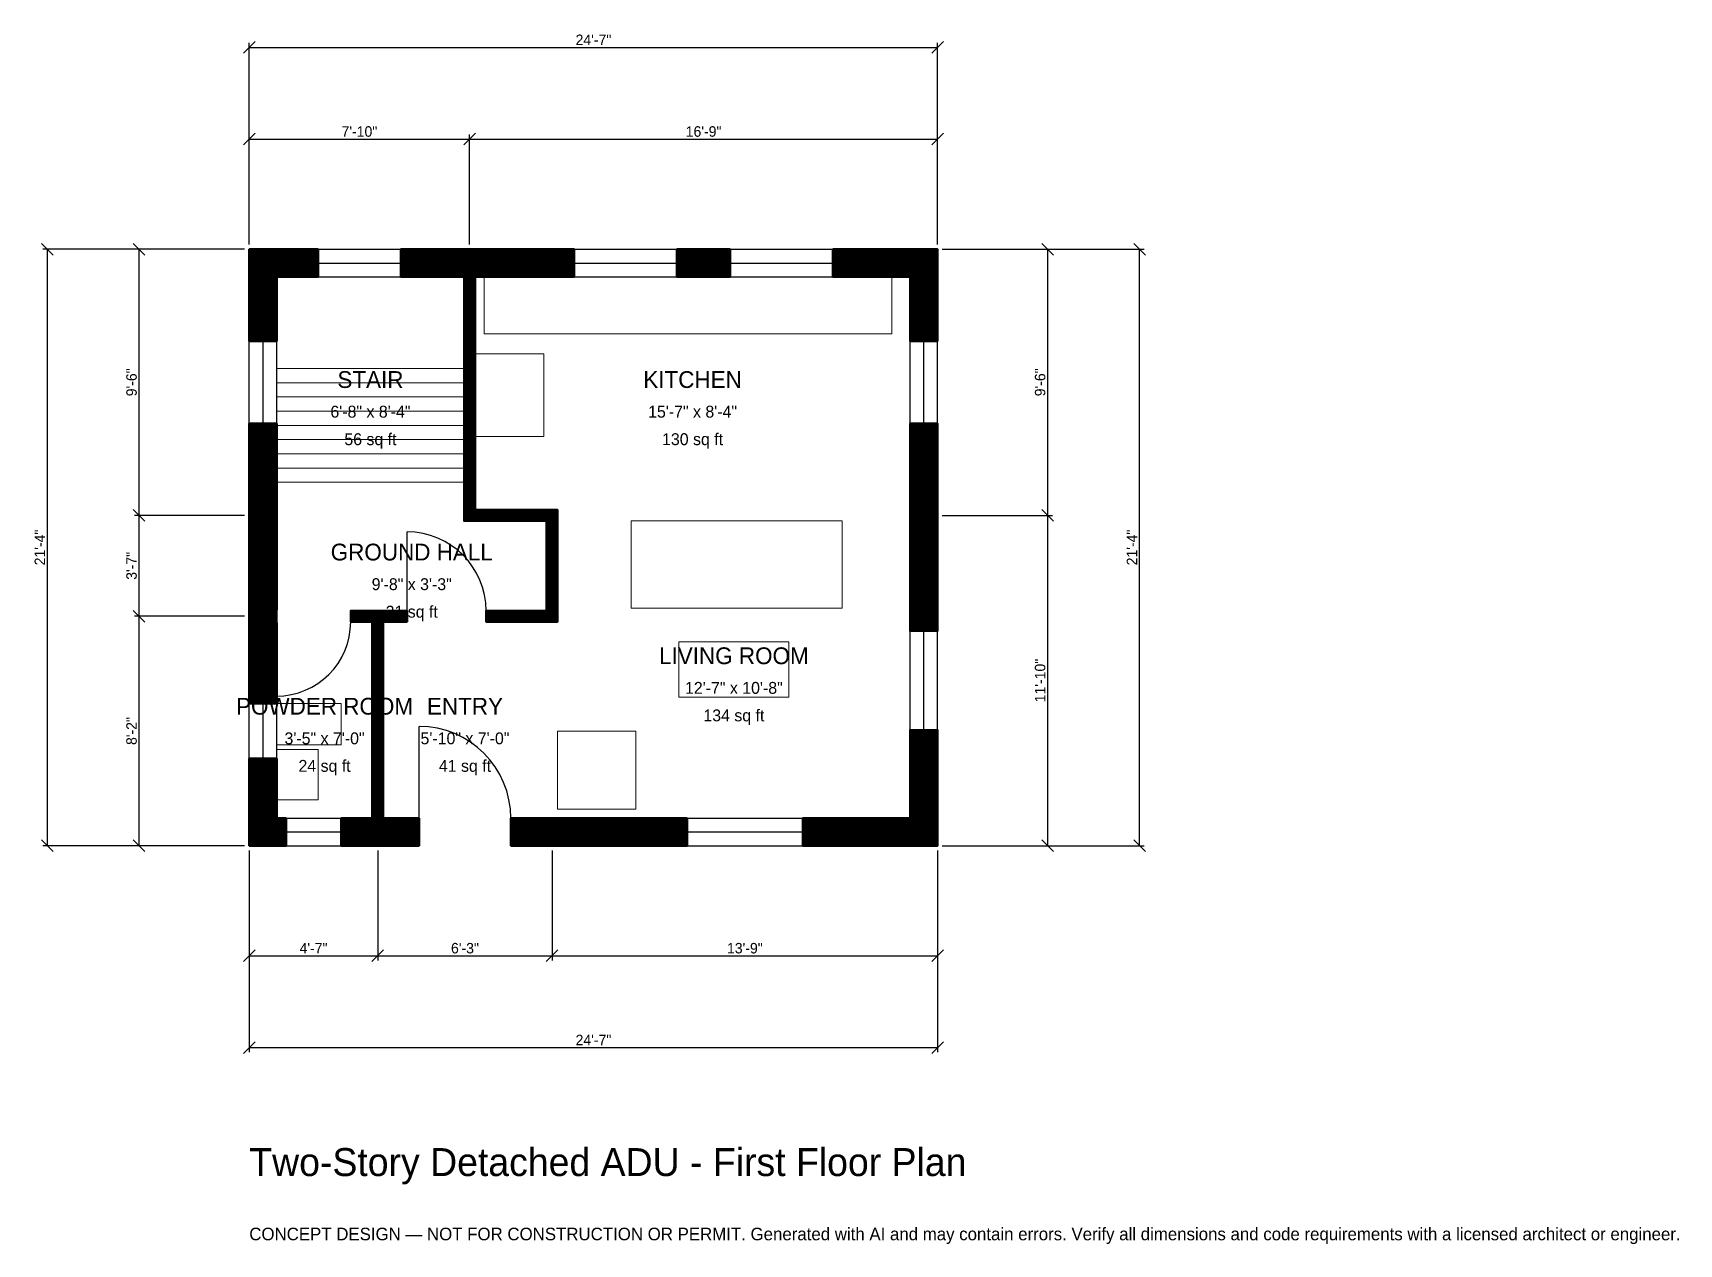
# Model space of a CAD drawing. Header units: inches. Extents: x -93 to 613, y -171 to 349.
import ezdxf
from ezdxf.enums import TextEntityAlignment as Align

# ---------------------------------------------------------------- set-up
doc = ezdxf.new("R2010")
doc.units = ezdxf.units.IN
doc.header["$MEASUREMENT"] = 0
for name, color, linetype, lineweight in [('A-ANNO-DIMS', 1, 'Continuous', 13), ('A-ANNO-TEXT', 7, 'Continuous', 18), ('A-AREA-IDEN', 7, 'Continuous', 18), ('A-DOOR', 2, 'Continuous', 25), ('A-FLOR-FIXT', 9, 'Continuous', 13), ('A-FLOR-STRS', 3, 'Continuous', 18), ('A-FURN', 9, 'Continuous', 13), ('A-GLAZ', 4, 'Continuous', 25), ('A-WALL', 7, 'Continuous', 50), ('A-WALL-PATT', 8, 'Continuous', 13)]:
    doc.layers.add(name, color=color, linetype=linetype, lineweight=lineweight)
doc.dimstyles.new('PLAN', dxfattribs={"dimtxt": 4.5, "dimasz": 3, "dimexe": 2, "dimexo": 2, "dimgap": 1, "dimtad": 1, "dimdec": 0, "dimlunit": 4, "dimtsz": 2.5, "dimcen": 2.5, "dimclrd": 1, "dimclre": 1, "dimazin": 3, "dimtfac": 1, "dimtmove": 0, "dimatfit": 3})

msp = doc.modelspace()

# ---------------------------------------------------------------- hatches: boundary and pattern name
at = {"layer": 'A-WALL-PATT'}
h = msp.add_hatch(dxfattribs=at)
h.set_pattern_fill('ANSI31', color=8, scale=0.8)
h.paths.add_polyline_path([(57.4803, 0), (57.4803, 0), (52.7559, 0), (52.7559, 0), (49.2126, 0), (39.3701, 0), (39.3701, 11.811), (49.2126, 11.811), (52.7559, 11.811), (52.7559, 96.063), (43.5039, 96.063), (43.5039, 100.7874), (52.7559, 100.7874), (57.4803, 100.7874), (67.7165, 100.7874), (67.7165, 96.063), (57.4803, 96.063), (57.4803, 11.811), (61.0236, 11.811), (72.8346, 11.811), (72.8346, 0), (61.0236, 0), (57.4803, 0)])
h.paths.add_polyline_path([(11.811, 0), (11.811, 0), (0, 0), (0, 0), (0, 0), (0, 0), (0, 11.811), (0, 11.811), (0, 37.4016), (11.811, 37.4016), (11.811, 11.811), (15.748, 11.811), (15.748, 0), (11.811, 0)])
h.paths.add_polyline_path([(0, 92.5197), (0, 96.063), (0, 96.063), (0, 100.7874), (0, 100.7874), (0, 104.3307), (0, 135.8268), (0, 147.6378), (0, 181.1024), (11.811, 181.1024), (11.811, 147.6378), (11.811, 135.8268), (11.811, 104.3307), (11.811, 101.1811), (11.6142, 101.1811), (11.6142, 95.6693), (11.811, 95.6693), (11.811, 92.5197), (11.811, 61.0236), (0, 61.0236), (0, 92.5197)])
h.paths.add_polyline_path([(0, 244.0945), (0, 244.0945), (0, 255.9055), (0, 255.9055), (0, 255.9056), (11.811, 255.9056), (11.811, 255.9055), (29.5276, 255.9055), (29.5276, 244.0945), (11.811, 244.0945), (11.811, 216.5354), (0, 216.5354), (0, 244.0945)])
h.paths.add_polyline_path([(88.5827, 255.9055), (92.126, 255.9055), (92.126, 255.9056), (96.8504, 255.9056), (96.8504, 255.9055), (100.3937, 255.9055), (139.3701, 255.9055), (139.3701, 244.0945), (100.3937, 244.0945), (96.8504, 244.0945), (96.8504, 144.0945), (127.5591, 144.0945), (132.2835, 144.0945), (132.2835, 139.3701), (132.2835, 100.7874), (132.2835, 96.063), (127.5591, 96.063), (101.5748, 96.063), (101.5748, 100.7874), (127.5591, 100.7874), (127.5591, 139.3701), (96.8504, 139.3701), (92.126, 139.3701), (92.126, 144.0945), (92.126, 244.0945), (88.5827, 244.0945), (64.9606, 244.0945), (64.9606, 255.9055), (88.5827, 255.9055)])
h.paths.add_polyline_path([(206.2992, 255.9055), (206.2992, 244.0945), (183.4646, 244.0945), (183.4646, 255.9055), (206.2992, 255.9055)])
h.paths.add_polyline_path([(283.4646, 255.9055), (283.4646, 255.9056), (295.2756, 255.9056), (295.2756, 255.9055), (295.2756, 255.9055), (295.2756, 244.0945), (295.2756, 244.0945), (295.2756, 216.5354), (283.4646, 216.5354), (283.4646, 244.0945), (250.3937, 244.0945), (250.3937, 255.9055), (283.4646, 255.9055)])
h.paths.add_polyline_path([(295.2756, 147.6378), (295.2756, 135.8268), (295.2756, 92.126), (283.4646, 92.126), (283.4646, 135.8268), (283.4646, 147.6378), (283.4646, 181.1024), (295.2756, 181.1024), (295.2756, 147.6378)])
h.paths.add_polyline_path([(295.2756, 11.811), (295.2756, 11.811), (295.2756, 0), (295.2756, 0), (295.2756, 0), (295.2756, 0), (283.4646, 0), (283.4646, 0), (237.4016, 0), (237.4016, 11.811), (283.4646, 11.811), (283.4646, 49.6063), (295.2756, 49.6063), (295.2756, 11.811)])
h.paths.add_polyline_path([(135.8268, 0), (124.0157, 0), (112.2047, 0), (112.2047, 11.811), (124.0157, 11.811), (135.8268, 11.811), (187.7953, 11.811), (187.7953, 0), (135.8268, 0)])

# ---------------------------------------------------------------- linework, layer by layer
at = {"layer": 'A-DOOR'}
for p, q in [((67.7165, 100.7874), (67.7165, 134.6457)), ((11.6142, 96.063), (11.6142, 64.1732)), ((72.8346, 11.811), (72.8346, 51.1811))]:
    msp.add_line(p, q, dxfattribs=at)
for centre, radius, start, end in [((67.7165, 100.7874), 33.8583, 0, 90), ((11.6142, 96.063), 31.8898, 270, 360), ((72.8346, 11.811), 39.3701, 0, 90)]:
    msp.add_arc(centre, radius, start, end, dxfattribs=at)
at = {"layer": 'A-FLOR-FIXT'}
for points in [[(100.7874, 219.685), (275.5906, 219.685), (275.5906, 244.0945), (100.7874, 244.0945)], [(11.811, 43.3071), (39.3701, 43.3071), (39.3701, 61.0236), (11.811, 61.0236)], [(11.811, 19.685), (29.5276, 19.685), (29.5276, 41.3386), (11.811, 41.3386)]]:
    msp.add_lwpolyline(points, close=True, dxfattribs=at)
at = {"layer": 'A-FLOR-STRS'}
for p, q in [((11.811, 204.7244), (92.126, 204.7244)), ((11.811, 198.622), (92.126, 198.622)), ((11.811, 192.5197), (92.126, 192.5197)), ((11.811, 186.4173), (92.126, 186.4173)), ((11.811, 180.315), (92.126, 180.315)), ((11.811, 174.2126), (92.126, 174.2126)), ((11.811, 168.1102), (92.126, 168.1102)), ((11.811, 162.0079), (92.126, 162.0079)), ((11.811, 155.9055), (92.126, 155.9055))]:
    msp.add_line(p, q, dxfattribs=at)
at = {"layer": 'A-FURN'}
for points in [[(96.8504, 175.5906), (126.378, 175.5906), (126.378, 211.0236), (96.8504, 211.0236)], [(163.7795, 101.9685), (254.3307, 101.9685), (254.3307, 139.3701), (163.7795, 139.3701)], [(184.252, 63.7795), (231.4961, 63.7795), (231.4961, 87.4016), (184.252, 87.4016)], [(132.2835, 15.748), (165.748, 15.748), (165.748, 49.2126), (132.2835, 49.2126)]]:
    msp.add_lwpolyline(points, close=True, dxfattribs=at)
at = {"layer": 'A-GLAZ'}
for p, q in [((29.5276, 255.9055), (64.9606, 255.9055)), ((139.3701, 255.9055), (183.4646, 255.9055)), ((206.2992, 255.9055), (250.3937, 255.9055)), ((29.5276, 250), (64.9606, 250)), ((139.3701, 250), (183.4646, 250)), ((206.2992, 250), (250.3937, 250)), ((29.5276, 244.0945), (64.9606, 244.0945)), ((139.3701, 244.0945), (183.4646, 244.0945)), ((206.2992, 244.0945), (250.3937, 244.0945)), ((0, 181.1024), (0, 216.5354)), ((5.9055, 181.1024), (5.9055, 216.5354)), ((11.811, 181.1024), (11.811, 216.5354)), ((283.4646, 181.1024), (283.4646, 216.5354)), ((289.3701, 181.1024), (289.3701, 216.5354)), ((295.2756, 181.1024), (295.2756, 216.5354)), ((283.4646, 49.6063), (283.4646, 92.126)), ((289.3701, 49.6063), (289.3701, 92.126)), ((295.2756, 49.6063), (295.2756, 92.126)), ((0, 37.4016), (0, 61.0236)), ((5.9055, 37.4016), (5.9055, 61.0236)), ((11.811, 37.4016), (11.811, 61.0236)), ((15.748, 11.811), (39.3701, 11.811)), ((187.7953, 11.811), (237.4016, 11.811)), ((15.748, 5.9055), (39.3701, 5.9055)), ((15.748, 0), (39.3701, 0)), ((187.7953, 5.9055), (237.4016, 5.9055)), ((187.7953, 0), (237.4016, 0))]:
    msp.add_line(p, q, dxfattribs=at)
at = {"layer": 'A-WALL'}
for points in [[(0, 244.0945), (0, 244.0945), (0, 255.9055), (0, 255.9055), (0, 255.9056), (11.811, 255.9056), (11.811, 255.9055), (29.5276, 255.9055), (29.5276, 244.0945), (11.811, 244.0945), (11.811, 216.5354), (0, 216.5354), (0, 244.0945)], [(88.5827, 255.9055), (92.126, 255.9055), (92.126, 255.9056), (96.8504, 255.9056), (96.8504, 255.9055), (100.3937, 255.9055), (139.3701, 255.9055), (139.3701, 244.0945), (100.3937, 244.0945), (96.8504, 244.0945), (96.8504, 144.0945), (127.5591, 144.0945), (132.2835, 144.0945), (132.2835, 139.3701), (132.2835, 100.7874), (132.2835, 96.063), (127.5591, 96.063), (101.5748, 96.063), (101.5748, 100.7874), (127.5591, 100.7874), (127.5591, 139.3701), (96.8504, 139.3701), (92.126, 139.3701), (92.126, 144.0945), (92.126, 244.0945), (88.5827, 244.0945), (64.9606, 244.0945), (64.9606, 255.9055), (88.5827, 255.9055)], [(206.2992, 255.9055), (206.2992, 244.0945), (183.4646, 244.0945), (183.4646, 255.9055), (206.2992, 255.9055)], [(283.4646, 255.9055), (283.4646, 255.9056), (295.2756, 255.9056), (295.2756, 255.9055), (295.2756, 255.9055), (295.2756, 244.0945), (295.2756, 244.0945), (295.2756, 216.5354), (283.4646, 216.5354), (283.4646, 244.0945), (250.3937, 244.0945), (250.3937, 255.9055), (283.4646, 255.9055)], [(0, 92.5197), (0, 96.063), (0, 96.063), (0, 100.7874), (0, 100.7874), (0, 104.3307), (0, 135.8268), (0, 147.6378), (0, 181.1024), (11.811, 181.1024), (11.811, 147.6378), (11.811, 135.8268), (11.811, 104.3307), (11.811, 101.1811), (11.6142, 101.1811), (11.6142, 95.6693), (11.811, 95.6693), (11.811, 92.5197), (11.811, 61.0236), (0, 61.0236), (0, 92.5197)], [(295.2756, 147.6378), (295.2756, 135.8268), (295.2756, 92.126), (283.4646, 92.126), (283.4646, 135.8268), (283.4646, 147.6378), (283.4646, 181.1024), (295.2756, 181.1024), (295.2756, 147.6378)], [(57.4803, 0), (57.4803, 0), (52.7559, 0), (52.7559, 0), (49.2126, 0), (39.3701, 0), (39.3701, 11.811), (49.2126, 11.811), (52.7559, 11.811), (52.7559, 96.063), (43.5039, 96.063), (43.5039, 100.7874), (52.7559, 100.7874), (57.4803, 100.7874), (67.7165, 100.7874), (67.7165, 96.063), (57.4803, 96.063), (57.4803, 11.811), (61.0236, 11.811), (72.8346, 11.811), (72.8346, 0), (61.0236, 0), (57.4803, 0)], [(295.2756, 11.811), (295.2756, 11.811), (295.2756, 0), (295.2756, 0), (295.2756, 0), (295.2756, 0), (283.4646, 0), (283.4646, 0), (237.4016, 0), (237.4016, 11.811), (283.4646, 11.811), (283.4646, 49.6063), (295.2756, 49.6063), (295.2756, 11.811)], [(11.811, 0), (11.811, 0), (0, 0), (0, 0), (0, 0), (0, 0), (0, 11.811), (0, 11.811), (0, 37.4016), (11.811, 37.4016), (11.811, 11.811), (15.748, 11.811), (15.748, 0), (11.811, 0)], [(135.8268, 0), (124.0157, 0), (112.2047, 0), (112.2047, 11.811), (124.0157, 11.811), (135.8268, 11.811), (187.7953, 11.811), (187.7953, 0), (135.8268, 0)]]:
    msp.add_lwpolyline(points, close=True, dxfattribs=at)

# ---------------------------------------------------------------- texts
at = {"layer": 'A-ANNO-TEXT'}
for s, height, p in [('Two-Story Detached ADU - First Floor Plan', 12, (0, -141.7323)), ('CONCEPT DESIGN — NOT FOR CONSTRUCTION OR PERMIT. Generated with AI and may contain errors. Verify all dimensions and code requirements with a licensed architect or engineer.', 5.4, (0, -169.2913))]:
    msp.add_text(s, height=height, dxfattribs=at).set_placement(p)
at = {"layer": 'A-AREA-IDEN'}
for s, height, p in [('STAIR', 7.2, (51.9685, 200)), ('KITCHEN', 7.2, (190.1575, 200)), ('6\'-8" x 8\'-4"', 5.1, (51.9685, 186.2205)), ('15\'-7" x 8\'-4"', 5.1, (190.1575, 186.2205)), ('56 sq ft', 5.1, (51.9685, 174.4094)), ('130 sq ft', 5.1, (190.1575, 174.4094)), ('GROUND HALL', 7.2, (69.685, 125.9843)), ('9\'-8" x 3\'-3"', 5.1, (69.685, 112.2047)), ('31 sq ft', 5.1, (69.685, 100.3937)), ('LIVING ROOM', 7.2, (207.874, 81.4961)), ('12\'-7" x 10\'-8"', 5.1, (207.874, 67.7165)), ('POWDER ROOM', 7.2, (32.2835, 59.8425)), ('ENTRY', 7.2, (92.5197, 59.8425)), ('134 sq ft', 5.1, (207.874, 55.9055)), ('3\'-5" x 7\'-0"', 5.1, (32.2835, 46.063)), ('5\'-10" x 7\'-0"', 5.1, (92.5197, 46.063)), ('24 sq ft', 5.1, (32.2835, 34.252)), ('41 sq ft', 5.1, (92.5197, 34.252))]:
    msp.add_text(s, height=height, dxfattribs=at).set_placement(p, align=Align.MIDDLE_CENTER)

# ---------------------------------------------------------------- dimensions: what is measured, and where the dimension line sits
at = {"layer": 'A-ANNO-DIMS'}
for base, p1, p2, text in [((0, 342.5197), (0, 255.9055), (295.2756, 255.9055), '24\'-7"'), ((0, 303.1496), (0, 255.9055), (94.4882, 255.9055), '7\'-10"'), ((94.4882, 303.1496), (94.4882, 255.9055), (295.2756, 255.9055), '16\'-9"'), ((0, -47.2441), (0, 0), (55.1181, 0), '4\'-7"'), ((0, -86.6142), (0, 0), (295.2756, 0), '24\'-7"'), ((55.1181, -47.2441), (55.1181, 0), (129.9213, 0), '6\'-3"'), ((129.9213, -47.2441), (129.9213, 0), (295.2756, 0), '13\'-9"')]:
    msp.add_linear_dim(base=base, p1=p1, p2=p2, text=text, dimstyle='PLAN', dxfattribs=at).render()
for base, p1, p2, text in [((-86.6142, 0), (0, 0), (0, 255.9055), '21\'-4"'), ((-47.2441, 141.7323), (0, 141.7323), (0, 255.9055), '9\'-6"'), ((342.5197, 141.7323), (295.2756, 141.7323), (295.2756, 255.9055), '9\'-6"'), ((381.8898, 0), (295.2756, 0), (295.2756, 255.9055), '21\'-4"'), ((-47.2441, 98.4252), (0, 98.4252), (0, 141.7323), '3\'-7"'), ((342.5197, 0), (295.2756, 0), (295.2756, 141.7323), '11\'-10"'), ((-47.2441, 0), (0, 0), (0, 98.4252), '8\'-2"')]:
    msp.add_linear_dim(base=base, p1=p1, p2=p2, angle=90, text=text, dimstyle='PLAN', dxfattribs=at).render()

doc.saveas('drawing.dxf')
